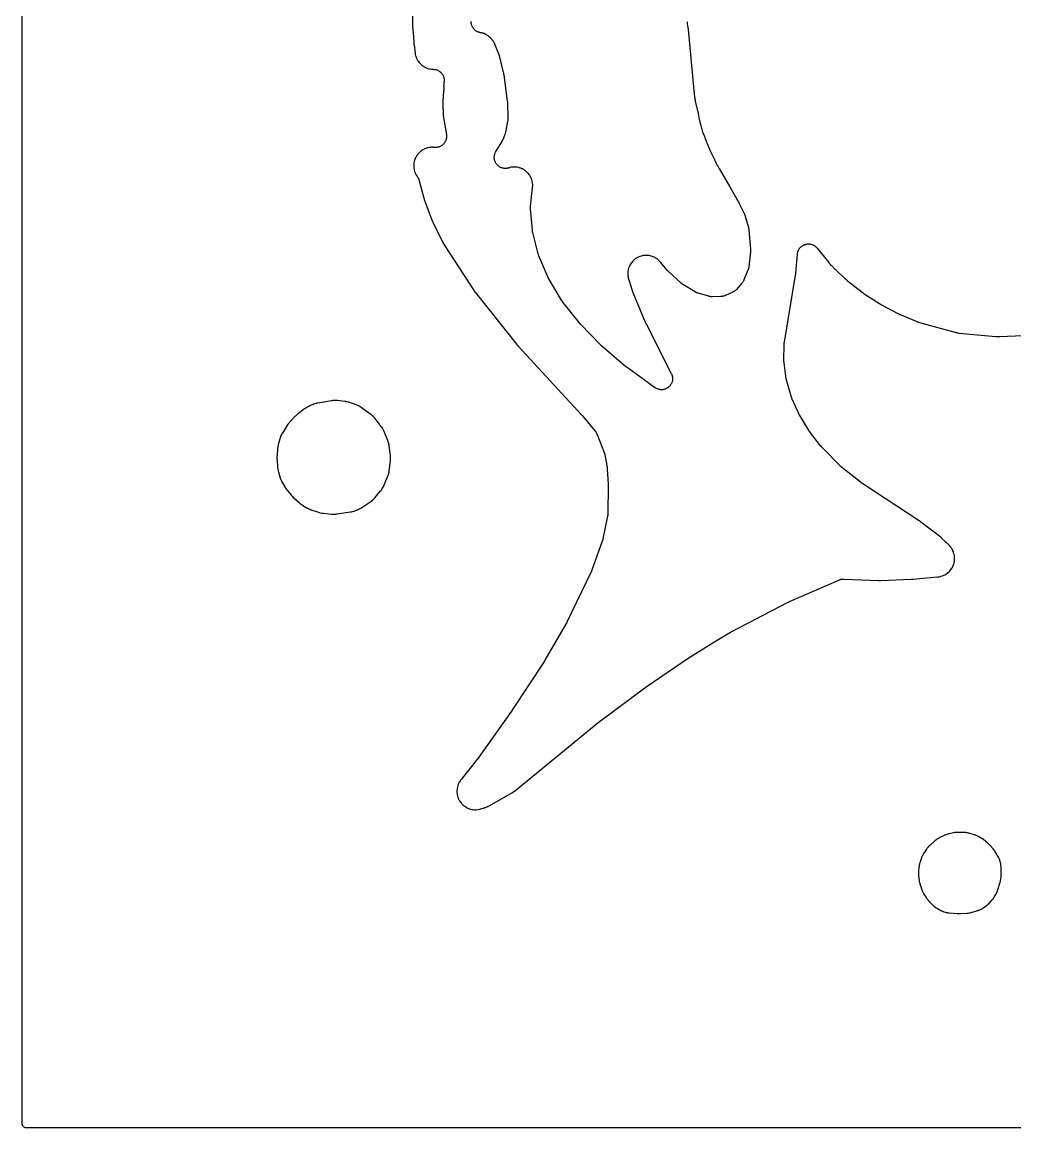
# Model space of a CAD drawing. Header units: millimetres. Extents: x 0 to 300, y 0 to 300.
# Drawn here: x -0.1 to 134.6, y -0.1 to 150 of the extents above; entities that cross this region are included whole.
import ezdxf

# ---------------------------------------------------------------- set-up
doc = ezdxf.new("R2010")
doc.units = ezdxf.units.MM
doc.layers.add('CUT', color=7, linetype='CONTINUOUS')

msp = doc.modelspace()

# ---------------------------------------------------------------- linework, layer by layer
at = {"layer": 'CUT'}
for points in [[(298.5102, -0.0625), (1.4375, -0.0625), (0.5522, -0.0625), (0.4788, -0.0589), (0.4206, -0.0503), (0.3635, -0.036), (0.3082, -0.0162), (0.255, 0.009), (0.2046, 0.0392), (0.1573, 0.0743), (0.1137, 0.1137), (0.0743, 0.1573), (0.0392, 0.2046), (0.009, 0.255), (-0.0162, 0.3082), (-0.036, 0.3635), (-0.0503, 0.4206), (-0.0589, 0.4788), (-0.0625, 0.5522), (-0.0625, 1.4375), (-0.0625, 298.5625)], [(52.8816, 151.1043), (52.9049, 149.32), (52.9052, 149.3063), (52.9084, 149.2168), (52.9091, 149.203), (52.9157, 149.0908), (52.9167, 149.0771), (52.924, 148.9879), (52.9253, 148.9741), (53.0282, 147.9964), (53.0629, 147.2425), (53.0636, 147.2298), (53.0692, 147.1473), (53.0702, 147.1347), (53.0793, 147.0313), (53.0806, 147.0187), (53.0896, 146.9365), (53.0912, 146.9239), (53.234, 145.8382), (53.2361, 145.8234), (53.2512, 145.7276), (53.2537, 145.7129), (53.2641, 145.6555), (53.2702, 145.6263), (53.3139, 145.44), (53.3304, 145.3827), (53.3915, 145.2041), (53.4136, 145.1487), (53.4922, 144.9771), (53.5197, 144.9242), (53.6149, 144.7613), (53.6475, 144.7113), (53.7585, 144.5586), (53.7959, 144.5122), (53.9215, 144.3713), (53.9633, 144.3288), (54.1023, 144.2011), (54.1482, 144.1629), (54.2991, 144.0496), (54.3485, 144.0162), (54.51, 143.9185), (54.5625, 143.8902), (54.7328, 143.809), (54.7879, 143.786), (54.9655, 143.7222), (55.0226, 143.7048), (55.2056, 143.6589), (55.2642, 143.6473), (55.4508, 143.6198), (55.5103, 143.614), (55.7106, 143.6047), (55.7621, 143.601), (55.7829, 143.5995), (55.7857, 143.5994), (55.8751, 143.5907), (55.9341, 143.582), (56.0221, 143.5645), (56.0801, 143.5499), (56.1659, 143.5237), (56.2221, 143.5035), (56.3049, 143.4689), (56.3588, 143.4431), (56.4377, 143.4004), (56.4888, 143.3694), (56.563, 143.3191), (56.6108, 143.2832), (56.6797, 143.2257), (56.7236, 143.1852), (56.7864, 143.1212), (56.8261, 143.0765), (56.8822, 143.0065), (56.9172, 142.9581), (56.9661, 142.8829), (56.9961, 142.8312), (57.0373, 142.7515), (57.062, 142.6971), (57.095, 142.6137), (57.1142, 142.5571), (57.1387, 142.4708), (57.1522, 142.4126), (57.168, 142.3243), (57.1756, 142.2651), (57.1826, 142.1756), (57.1842, 142.1159), (57.1822, 142.0262), (57.1779, 141.9666), (57.167, 141.8776), (57.1596, 141.8348), (57.1583, 141.8272), (57.1504, 141.7777), (57.1475, 141.7573), (57.1466, 141.7506), (57.1237, 141.568), (57.1193, 141.51), (57.1142, 141.3261), (57.1154, 141.2679), (57.1272, 141.0983), (57.1291, 141.0586), (57.1309, 140.9859), (57.1294, 140.9065), (57.1249, 140.8339), (57.1215, 140.7943), (57.1151, 140.7346), (57.1143, 140.7268), (57.1096, 140.677), (57.1088, 140.6687), (57.1044, 140.6138), (57.1041, 140.6108), (56.9974, 139.2823), (56.9961, 139.263), (56.9901, 139.1375), (56.9895, 139.1181), (56.987, 138.9605), (56.987, 138.9412), (56.9891, 138.8155), (56.9897, 138.7962), (57.0553, 137.4508), (57.0564, 137.4334), (57.0652, 137.3205), (57.0668, 137.3031), (57.082, 137.1617), (57.0841, 137.1444), (57.0994, 137.0322), (57.102, 137.015), (57.479, 134.7504), (57.485, 134.7077), (57.4942, 134.6293), (57.5002, 134.5434), (57.5014, 134.486), (57.4991, 134.3999), (57.4949, 134.3427), (57.4843, 134.2572), (57.4746, 134.2007), (57.456, 134.1166), (57.4409, 134.0612), (57.4143, 133.9793), (57.394, 133.9256), (57.3597, 133.8466), (57.3343, 133.7952), (57.2926, 133.7198), (57.2625, 133.671), (57.2137, 133.5999), (57.179, 133.5542), (57.1237, 133.4882), (57.0848, 133.446), (57.0235, 133.3856), (56.9807, 133.3473), (56.9139, 133.293), (56.8677, 133.259), (56.7959, 133.2113), (56.7467, 133.1819), (56.6707, 133.1413), (56.6189, 133.1167), (56.5393, 133.0836), (56.4854, 133.0641), (56.4031, 133.0387), (56.3475, 133.0244), (56.2631, 133.0071), (56.2065, 132.9982), (56.1208, 132.9889), (56.0635, 132.9855), (55.9774, 132.9845), (55.8996, 132.9873), (55.8517, 132.9903), (55.8499, 132.9905), (55.8451, 132.9909), (55.69, 133.0057), (55.6322, 133.0084), (55.4493, 133.0081), (55.3915, 133.0052), (55.2095, 132.9873), (55.1523, 132.9788), (54.9728, 132.9434), (54.9167, 132.9295), (54.7415, 132.8771), (54.6869, 132.8578), (54.5176, 132.7887), (54.4651, 132.7643), (54.3032, 132.6792), (54.2534, 132.6498), (54.1004, 132.5495), (54.0537, 132.5155), (53.9111, 132.401), (53.8678, 132.3626), (53.7369, 132.2348), (53.6975, 132.1925), (53.5795, 132.0527), (53.5444, 132.0068), (53.4404, 131.8563), (53.4099, 131.8072), (53.3209, 131.6474), (53.2952, 131.5955), (53.222, 131.4279), (53.2015, 131.3739), (53.1448, 131.2), (53.1295, 131.1442), (53.0898, 130.9656), (53.08, 130.9086), (53.0577, 130.7271), (53.0534, 130.6694), (53.0486, 130.4866), (53.0499, 130.4287), (53.0628, 130.2463), (53.0697, 130.1888), (53.1001, 130.0085), (53.1125, 129.952), (53.1601, 129.7754), (53.1778, 129.7203), (53.2423, 129.5492), (53.2652, 129.4961), (53.3458, 129.3319), (53.3738, 129.2812), (53.4698, 129.1256), (53.5026, 129.0779), (53.5364, 129.0333), (53.5618, 128.9981), (53.6069, 128.9324), (53.6525, 128.8584), (53.6804, 128.8077), (53.7187, 128.7297), (53.7417, 128.6766), (53.7722, 128.5952), (53.7966, 128.5194), (53.8089, 128.4777), (54.5257, 125.8134), (54.5301, 125.798), (54.5599, 125.6979), (54.5647, 125.6826), (54.6054, 125.5581), (54.6106, 125.5429), (54.6457, 125.4447), (54.6514, 125.4296), (55.5726, 123.0535), (55.5774, 123.0415), (55.6096, 122.9635), (55.6147, 122.9516), (55.6572, 122.8546), (55.6625, 122.8428), (55.6981, 122.7663), (55.7036, 122.7546), (56.9673, 120.1807), (56.9753, 120.165), (57.029, 120.0633), (57.0375, 120.0478), (57.1086, 119.9223), (57.1175, 119.907), (57.1771, 119.8087), (57.1865, 119.7937), (61.1545, 113.6613), (61.1628, 113.6489), (61.2173, 113.5691), (61.2258, 113.557), (61.2967, 113.4585), (61.3055, 113.4466), (61.3639, 113.3696), (61.373, 113.3578), (67.0508, 106.2416), (67.0571, 106.2338), (67.1015, 106.18), (67.1084, 106.1718), (67.1649, 106.1058), (67.1719, 106.0978), (67.2174, 106.0464), (67.225, 106.0381), (75.8468, 96.6788), (75.8499, 96.6754), (75.8572, 96.6674), (75.8603, 96.664), (75.8677, 96.6558), (75.8715, 96.6516), (75.8803, 96.6416), (75.8841, 96.6374), (75.8885, 96.6324), (75.8922, 96.6281), (75.9009, 96.6181), (75.9042, 96.6143), (75.9112, 96.6061), (75.9211, 96.5944), (75.9254, 96.5892), (77.6852, 94.4736), (77.693, 94.464), (77.7034, 94.4511), (77.7333, 94.412), (77.7671, 94.3653), (77.8136, 94.2939), (77.8554, 94.2228), (77.8954, 94.1466), (77.9205, 94.0926), (77.9402, 94.0468), (77.9463, 94.0316), (77.9508, 94.0202), (78.8775, 91.602), (78.8812, 91.5923), (78.8867, 91.5773), (78.8955, 91.5524), (78.9069, 91.5188), (78.9164, 91.4888), (78.9235, 91.4648), (78.9275, 91.4511), (78.929, 91.446), (78.9368, 91.4161), (78.9532, 91.3492), (78.9621, 91.3089), (78.9647, 91.2953), (78.9667, 91.2851), (79.2751, 89.6145), (79.2775, 89.601), (79.2828, 89.5695), (79.285, 89.556), (79.2875, 89.5395), (79.2895, 89.5259), (79.2939, 89.4943), (79.2956, 89.4807), (79.2975, 89.4651), (79.2991, 89.4515), (79.3025, 89.4197), (79.3039, 89.4061), (79.3054, 89.3895), (79.3065, 89.3758), (79.3089, 89.344), (79.3099, 89.3303), (79.4338, 87.2971), (79.4342, 87.2903), (79.435, 87.2743), (79.4354, 87.2674), (79.4361, 87.251), (79.4365, 87.2426), (79.4372, 87.223), (79.4374, 87.2146), (79.4377, 87.2048), (79.4379, 87.1964), (79.4382, 87.1767), (79.4383, 87.1682), (79.4384, 87.1639), (79.4384, 87.1539), (79.4383, 87.1306), (79.4382, 87.1206), (79.3845, 83.3038), (79.3843, 83.2931), (79.3839, 83.2766), (79.3828, 83.2495), (79.3807, 83.2133), (79.3784, 83.1812), (79.376, 83.1556), (79.3745, 83.141), (79.3739, 83.1357), (79.37, 83.1042), (79.3599, 83.0343), (79.3528, 82.9926), (79.3501, 82.9785), (79.3481, 82.9682), (78.7161, 79.8863), (78.7128, 79.8708), (78.7047, 79.8346), (78.7011, 79.8191), (78.6965, 79.8003), (78.6927, 79.7849), (78.6833, 79.749), (78.6791, 79.7336), (78.6742, 79.7161), (78.6698, 79.7008), (78.6592, 79.6653), (78.6545, 79.6501), (78.6486, 79.6316), (78.6437, 79.6165), (78.6318, 79.5814), (78.6266, 79.5664), (77.2143, 75.6186), (77.2103, 75.6076), (77.2008, 75.5819), (77.1966, 75.571), (77.1914, 75.5576), (77.1871, 75.5467), (77.1769, 75.5213), (77.1725, 75.5105), (77.1673, 75.498), (77.1627, 75.4873), (77.1518, 75.4621), (77.1471, 75.4514), (77.1412, 75.4384), (77.1363, 75.4277), (77.1248, 75.4029), (77.1198, 75.3923), (73.8343, 68.5521), (73.8312, 68.5456), (73.8238, 68.5305), (73.8206, 68.524), (73.8129, 68.5086), (73.8089, 68.5007), (73.7994, 68.4823), (73.7953, 68.4744), (73.7906, 68.4654), (73.7864, 68.4575), (73.7766, 68.4393), (73.7723, 68.4314), (73.7702, 68.4275), (73.765, 68.4183), (73.753, 68.397), (73.7477, 68.3878), (70.8475, 63.3994), (70.845, 63.3952), (70.8393, 63.3855), (70.8368, 63.3813), (70.831, 63.3714), (70.8279, 63.3663), (70.8207, 63.3545), (70.8176, 63.3494), (70.8141, 63.3436), (70.8109, 63.3385), (70.8036, 63.3267), (70.8008, 63.3223), (70.7948, 63.3129), (70.7861, 63.2994), (70.7823, 63.2935), (66.38, 56.5668), (66.3729, 56.5561), (66.3656, 56.545), (66.3631, 56.5413), (66.357, 56.5323), (66.3544, 56.5284), (66.3513, 56.524), (66.3487, 56.5201), (66.3425, 56.5111), (66.3402, 56.5078), (66.3351, 56.5005), (66.3278, 56.4902), (66.3246, 56.4857), (61.6413, 49.94), (61.6325, 49.9278), (61.6233, 49.9152), (61.6203, 49.911), (61.6127, 49.9008), (61.6094, 49.8965), (61.6057, 49.8914), (61.6024, 49.8871), (61.5947, 49.8769), (61.5918, 49.8731), (61.5855, 49.8649), (61.5764, 49.8533), (61.5724, 49.8483), (59.4855, 47.2114), (59.4766, 47.1999), (59.4196, 47.1243), (59.411, 47.1126), (59.3779, 47.0663), (59.3615, 47.0421), (59.2603, 46.8851), (59.2312, 46.8347), (59.1469, 46.6709), (59.1228, 46.6178), (59.0548, 46.4466), (59.0359, 46.3914), (58.9848, 46.2144), (58.9714, 46.1577), (58.9378, 45.9766), (58.9299, 45.9189), (58.914, 45.7353), (58.9118, 45.6771), (58.9137, 45.4929), (58.9172, 45.4347), (58.937, 45.2515), (58.946, 45.194), (58.9835, 45.0136), (58.9981, 44.9572), (59.0529, 44.7813), (59.073, 44.7265), (59.1446, 44.5568), (59.1698, 44.5043), (59.2575, 44.3423), (59.2877, 44.2924), (59.3908, 44.1397), (59.4257, 44.093), (59.5431, 43.951), (59.5823, 43.908), (59.7129, 43.778), (59.7562, 43.739), (59.8987, 43.6223), (59.9456, 43.5876), (60.0988, 43.4853), (60.1488, 43.4554), (60.3112, 43.3684), (60.3639, 43.3435), (60.534, 43.2727), (60.5888, 43.2529), (60.765, 43.199), (60.8214, 43.1847), (61.002, 43.1481), (61.0596, 43.1393), (61.2429, 43.1204), (61.3011, 43.1172), (61.4853, 43.1162), (61.5435, 43.1187), (61.727, 43.1355), (61.7847, 43.1436), (61.9681, 43.1787), (61.9966, 43.1848), (62.0519, 43.1982), (62.0661, 43.2018), (62.1576, 43.2263), (62.1716, 43.2302), (62.6242, 43.3632), (62.6406, 43.3683), (62.7466, 43.4028), (62.7629, 43.4083), (62.826, 43.4309), (62.8579, 43.4433), (63.0633, 43.5302), (63.0945, 43.5445), (63.1546, 43.574), (63.1698, 43.5819), (63.2685, 43.634), (63.2835, 43.6422), (66.2211, 45.3036), (66.2322, 45.31), (66.3039, 45.3526), (66.3148, 45.3593), (66.3574, 45.3858), (66.3788, 45.3998), (66.5163, 45.4939), (66.5371, 45.5088), (66.5772, 45.5389), (66.5874, 45.5467), (66.653, 45.598), (66.663, 45.6061), (78.2866, 55.1153), (78.2982, 55.1248), (78.3103, 55.1344), (78.3143, 55.1377), (78.3242, 55.1455), (78.3285, 55.1489), (78.3335, 55.1528), (78.3378, 55.1561), (78.3478, 55.1639), (78.3516, 55.1667), (78.3597, 55.173), (78.3715, 55.1818), (78.3766, 55.1856), (84.5725, 59.7738), (90.2933, 63.6641), (93.7581, 65.8558), (95.9984, 67.2111), (96.0113, 67.2189), (96.0168, 67.2221), (103.861, 71.2864), (103.8665, 71.2892), (103.8792, 71.2957), (103.8847, 71.2985), (103.8978, 71.3051), (103.9046, 71.3084), (103.9204, 71.3162), (103.9271, 71.3194), (103.935, 71.3232), (103.9418, 71.3265), (103.9578, 71.3339), (103.9646, 71.3371), (103.9681, 71.3387), (103.9762, 71.3424), (103.9953, 71.3509), (104.0034, 71.3546), (110.7202, 74.282), (110.7575, 74.2973), (110.8265, 74.3238), (110.9029, 74.3492), (110.9545, 74.3639), (111.033, 74.3824), (111.0857, 74.3924), (111.1654, 74.4038), (111.2189, 74.409), (111.2993, 74.4133), (111.3732, 74.4138), (111.4135, 74.4133), (116.1089, 74.2401), (116.1194, 74.2398), (116.1925, 74.2384), (116.2037, 74.2383), (116.2948, 74.2382), (116.3059, 74.2383), (116.3778, 74.2396), (116.3896, 74.2399), (120.5443, 74.3958), (120.5519, 74.3961), (120.6043, 74.3988), (120.6123, 74.3992), (120.6776, 74.4034), (120.6855, 74.4039), (120.7371, 74.4079), (120.7455, 74.4086), (124.0888, 74.7134), (124.1036, 74.7149), (124.1994, 74.7261), (124.2142, 74.728), (124.2716, 74.7361), (124.3009, 74.741), (124.4878, 74.7769), (124.5455, 74.791), (124.7254, 74.8445), (124.7815, 74.8642), (124.9552, 74.9352), (125.009, 74.9604), (125.1749, 75.0483), (125.226, 75.0786), (125.3824, 75.1824), (125.4302, 75.2177), (125.5756, 75.3365), (125.6196, 75.3763), (125.7526, 75.5088), (125.7925, 75.5528), (125.9117, 75.6979), (125.947, 75.7455), (126.0513, 75.9017), (126.0818, 75.9526), (126.1701, 76.1183), (126.1954, 76.172), (126.2669, 76.3456), (126.2868, 76.4016), (126.3408, 76.5814), (126.355, 76.639), (126.3909, 76.8233), (126.3994, 76.8821), (126.417, 77.069), (126.4196, 77.1283), (126.4186, 77.316), (126.4153, 77.3753), (126.3958, 77.5621), (126.3867, 77.6207), (126.3487, 77.8046), (126.3339, 77.8621), (126.278, 78.0413), (126.2575, 78.0971), (126.1842, 78.2699), (126.1583, 78.3233), (126.0682, 78.488), (126.0372, 78.5387), (125.9313, 78.6937), (125.8954, 78.741), (125.773, 78.8867), (125.7533, 78.909), (125.7139, 78.9515), (125.7036, 78.9623), (125.6363, 79.0314), (125.6258, 79.0419), (124.7018, 79.9438), (124.6887, 79.9563), (124.6021, 80.0358), (124.5886, 80.0479), (124.4769, 80.1444), (124.4631, 80.156), (124.3718, 80.2302), (124.3576, 80.2414), (121.8541, 82.1552), (121.8459, 82.1614), (121.7883, 82.2039), (121.7794, 82.2103), (121.7067, 82.2619), (121.6978, 82.2681), (121.6396, 82.3078), (121.63, 82.3143), (113.9665, 87.3337), (113.9581, 87.3393), (113.9385, 87.3525), (113.9301, 87.3581), (113.9199, 87.3651), (113.9116, 87.3709), (113.8923, 87.3845), (113.8841, 87.3904), (113.8746, 87.3972), (113.8664, 87.4032), (113.8474, 87.4172), (113.8393, 87.4233), (113.8295, 87.4307), (113.8214, 87.4369), (113.8028, 87.4513), (113.7948, 87.4575), (111.3004, 89.4328), (111.2898, 89.4413), (111.2652, 89.4614), (111.2547, 89.4701), (111.242, 89.4808), (111.2317, 89.4897), (111.2077, 89.5105), (111.1974, 89.5196), (111.1858, 89.53), (111.1757, 89.5392), (111.1524, 89.5607), (111.1424, 89.57), (111.1304, 89.5815), (111.1206, 89.591), (111.0979, 89.6132), (111.0882, 89.6228), (108.4306, 92.3098), (108.4214, 92.3191), (108.4003, 92.3411), (108.3913, 92.3506), (108.3804, 92.3623), (108.3716, 92.3719), (108.3511, 92.3945), (108.3424, 92.4043), (108.3324, 92.4155), (108.3239, 92.4254), (108.3041, 92.4486), (108.2956, 92.4586), (108.2854, 92.4709), (108.2772, 92.481), (108.258, 92.5048), (108.2499, 92.515), (106.7426, 94.4423), (106.7342, 94.4533), (106.7146, 94.4791), (106.7063, 94.4902), (106.6963, 94.5039), (106.6882, 94.5151), (106.6695, 94.5415), (106.6616, 94.5529), (106.6525, 94.566), (106.6448, 94.5775), (106.6269, 94.6044), (106.6193, 94.616), (106.6101, 94.6302), (106.6027, 94.642), (106.5856, 94.6694), (106.5784, 94.6813), (105.3574, 96.7162), (105.3505, 96.728), (105.3344, 96.7558), (105.3276, 96.7677), (105.3194, 96.7823), (105.3128, 96.7944), (105.2975, 96.8226), (105.2911, 96.8348), (105.2838, 96.8488), (105.2776, 96.861), (105.2632, 96.8897), (105.2572, 96.9021), (105.2499, 96.9172), (105.244, 96.9296), (105.2305, 96.9587), (105.2249, 96.9712), (104.3592, 98.919), (104.353, 98.9333), (104.3388, 98.9667), (104.3329, 98.9811), (104.3258, 98.9987), (104.3201, 99.0132), (104.307, 99.0471), (104.3016, 99.0617), (104.2955, 99.0785), (104.2903, 99.0932), (104.2785, 99.1275), (104.2735, 99.1423), (104.2676, 99.1603), (104.263, 99.1752), (104.2523, 99.2099), (104.2479, 99.2248), (103.6607, 101.2683), (103.6564, 101.2836), (103.6468, 101.3194), (103.6428, 101.3347), (103.6382, 101.3535), (103.6345, 101.3689), (103.6261, 101.405), (103.6227, 101.4204), (103.6189, 101.4382), (103.6158, 101.4538), (103.6087, 101.4901), (103.6058, 101.5057), (103.6025, 101.5247), (103.5999, 101.5404), (103.5941, 101.5769), (103.5918, 101.5926), (103.29, 103.7519), (103.2891, 103.7588), (103.287, 103.7747), (103.2866, 103.7777), (103.2832, 103.8087), (103.2774, 103.871), (103.2757, 103.8924), (103.2743, 103.9222), (103.2723, 104.0013), (103.2721, 104.0352), (103.2991, 106.2764), (103.2992, 106.2836), (103.2996, 106.3001), (103.2996, 106.3032), (103.301, 106.3349), (103.3047, 106.3988), (103.3063, 106.4207), (103.3096, 106.451), (103.32, 106.5313), (103.3251, 106.5657), (104.852, 115.6489), (104.8541, 115.6618), (104.8663, 115.7459), (104.8681, 115.7589), (104.8812, 115.865), (104.8827, 115.878), (104.8912, 115.9626), (104.8924, 115.9757), (105.0928, 118.4975), (105.0974, 118.5416), (105.1079, 118.6222), (105.1236, 118.7096), (105.1369, 118.7672), (105.1611, 118.8525), (105.18, 118.9085), (105.2126, 118.9911), (105.2369, 119.0449), (105.2774, 119.1239), (105.307, 119.175), (105.355, 119.2496), (105.3895, 119.2977), (105.4447, 119.3671), (105.4837, 119.4115), (105.5454, 119.4753), (105.5886, 119.5156), (105.6563, 119.5729), (105.7033, 119.6088), (105.7764, 119.6592), (105.8266, 119.6903), (105.9043, 119.7332), (105.9573, 119.7592), (106.0389, 119.7942), (106.0942, 119.8149), (106.1788, 119.8417), (106.2359, 119.8568), (106.3227, 119.8752), (106.3811, 119.8846), (106.4693, 119.8944), (106.5283, 119.898), (106.617, 119.899), (106.676, 119.8967), (106.7645, 119.889), (106.823, 119.881), (106.9102, 119.8646), (106.9677, 119.8508), (107.0528, 119.8259), (107.1087, 119.8066), (107.191, 119.7734), (107.2446, 119.7486), (107.3233, 119.7075), (107.3742, 119.6776), (107.4484, 119.6289), (107.4962, 119.5941), (107.5652, 119.5383), (107.5944, 119.5124), (107.6069, 119.4978), (107.6399, 119.4578), (107.6492, 119.4468), (107.7104, 119.376), (107.7199, 119.3652), (107.7577, 119.3236), (107.7608, 119.3203), (109.3368, 117.3687), (109.3488, 117.3543), (109.4278, 117.2624), (109.4402, 117.2485), (109.543, 117.1363), (109.5558, 117.1227), (109.6404, 117.0359), (109.6536, 117.0227), (109.8336, 116.8493), (109.8815, 116.7917), (109.8936, 116.7776), (109.9736, 116.6874), (109.9861, 116.6737), (110.0899, 116.5636), (110.1029, 116.5503), (110.1883, 116.4652), (110.2016, 116.4523), (111.6211, 115.1225), (111.6311, 115.1134), (111.6963, 115.0549), (111.7065, 115.0461), (111.7901, 114.9745), (111.8004, 114.9659), (111.8682, 114.9104), (111.8787, 114.902), (113.8602, 113.355), (113.871, 113.3467), (113.9417, 113.294), (113.9527, 113.2861), (113.9787, 113.2676), (113.9799, 113.2667), (114.0057, 113.2484), (114.0429, 113.2219), (114.0448, 113.2207), (114.0702, 113.2026), (114.0814, 113.1949), (114.1544, 113.1455), (114.1658, 113.138), (116.2522, 111.795), (116.2625, 111.7885), (116.33, 111.747), (116.3405, 111.7407), (116.4264, 111.6902), (116.4369, 111.6842), (116.5061, 111.6454), (116.5168, 111.6395), (118.701, 110.4729), (118.7134, 110.4665), (118.7947, 110.4255), (118.8073, 110.4193), (118.9105, 110.3702), (118.9232, 110.3643), (119.0063, 110.3272), (119.0192, 110.3216), (121.2213, 109.3979), (121.2388, 109.3909), (121.3531, 109.3471), (121.3708, 109.3406), (121.516, 109.2902), (121.5339, 109.2843), (121.6508, 109.2477), (121.6689, 109.2424), (126.4622, 107.908), (126.463, 107.9078), (126.4762, 107.9043), (126.562, 107.8825), (126.5752, 107.8793), (126.6271, 107.8673), (126.6538, 107.8618), (126.8278, 107.83), (126.8547, 107.8257), (126.9075, 107.8186), (126.921, 107.8169), (127.0089, 107.8069), (127.0225, 107.8056), (132.0083, 107.3561), (132.0284, 107.3546), (132.1593, 107.3472), (132.1795, 107.3464), (132.344, 107.3427), (132.3641, 107.3426), (132.3759, 107.3427), (132.3787, 107.3427), (132.3989, 107.3426), (132.5299, 107.3441), (132.5501, 107.3446), (135.7163, 107.4875)], [(90.1244, 150.021), (90.127, 149.9627), (90.1442, 149.7766), (90.1476, 149.7476), (90.1556, 149.6913), (90.1579, 149.6769), (90.1735, 149.5834), (90.176, 149.569), (90.247, 149.1995), (90.249, 149.189), (90.2534, 149.1646), (90.2552, 149.1541), (90.2573, 149.1413), (90.259, 149.1308), (90.2616, 149.1142), (90.2631, 149.1034), (90.2646, 149.0927), (90.2679, 149.0676), (90.2692, 149.0569), (90.2708, 149.0438), (90.272, 149.033), (90.2746, 149.0079), (90.2757, 148.9971), (91.0559, 140.7008), (91.0574, 140.6869), (91.068, 140.5966), (91.0698, 140.5828), (91.0858, 140.4697), (91.0879, 140.4559), (91.0972, 140.3998), (91.1581, 139.7608), (91.1604, 139.741), (91.177, 139.6124), (91.1799, 139.5926), (91.206, 139.4321), (91.2096, 139.4124), (91.2347, 139.2852), (91.2389, 139.2657), (91.6276, 137.5919), (91.779, 136.7919), (91.7821, 136.7765), (91.8038, 136.6763), (91.8073, 136.6609), (91.8379, 136.5359), (91.8418, 136.5207), (91.8688, 136.4218), (91.8731, 136.4066), (92.0035, 135.973), (92.0842, 135.6255), (92.0894, 135.6049), (92.1254, 135.4715), (92.1313, 135.4511), (92.1823, 135.2855), (92.189, 135.2653), (92.2343, 135.1348), (92.2417, 135.1148), (92.3314, 134.8834), (92.3341, 134.8749), (92.371, 134.7644), (92.3769, 134.7475), (92.4273, 134.6102), (92.4338, 134.5934), (92.4772, 134.4853), (92.4841, 134.4687), (92.5563, 134.3035), (93.1175, 132.8561), (93.1225, 132.8437), (93.1558, 132.7634), (93.161, 132.7511), (93.205, 132.6511), (93.2105, 132.639), (93.2473, 132.5602), (93.2531, 132.5481), (93.8514, 131.3377), (93.9997, 130.9983), (94.0068, 130.9825), (94.0547, 130.8809), (94.0623, 130.8654), (94.1261, 130.7397), (94.1341, 130.7244), (94.1878, 130.6258), (94.1962, 130.6107), (94.2935, 130.4436), (94.333, 130.3637), (94.3376, 130.3545), (94.3705, 130.2908), (94.3757, 130.281), (94.4181, 130.2023), (94.4234, 130.1928), (94.458, 130.1312), (94.4638, 130.1212), (95.9181, 127.6513), (97.0782, 125.6574), (97.0828, 125.6494), (97.0933, 125.6308), (97.0978, 125.6228), (97.1033, 125.613), (97.1077, 125.605), (97.1179, 125.5861), (97.1222, 125.5781), (97.1271, 125.5687), (97.1314, 125.5606), (97.1412, 125.5416), (97.1453, 125.5334), (97.1504, 125.5234), (97.1544, 125.5152), (97.1639, 125.4959), (97.1679, 125.4877), (97.9067, 123.9401), (97.9107, 123.9316), (97.9168, 123.9184), (97.9266, 123.8965), (97.9394, 123.8669), (97.9504, 123.8405), (97.9587, 123.8194), (97.9634, 123.8073), (97.9651, 123.8028), (97.9747, 123.7763), (97.995, 123.7172), (98.0064, 123.6815), (98.01, 123.6693), (98.0126, 123.6603), (98.4454, 122.1482), (98.4484, 122.1376), (98.4529, 122.1212), (98.4598, 122.094), (98.4686, 122.0574), (98.4758, 122.0248), (98.481, 121.9988), (98.4839, 121.9839), (98.4849, 121.9783), (98.4902, 121.9459), (98.5008, 121.8736), (98.5061, 121.8301), (98.5075, 121.8154), (98.5085, 121.8045), (98.7299, 119.1743), (98.7308, 119.1635), (98.732, 119.1466), (98.7335, 119.1188), (98.7351, 119.0814), (98.7358, 119.0482), (98.7359, 119.0218), (98.7359, 119.0068), (98.7358, 119.0012), (98.7348, 118.9686), (98.7312, 118.8961), (98.728, 118.8527), (98.7266, 118.838), (98.7255, 118.8272), (98.5009, 116.7836), (98.4997, 116.7733), (98.4977, 116.7573), (98.4941, 116.7309), (98.4887, 116.6955), (98.4834, 116.6642), (98.4826, 116.6598), (98.4706, 116.6053), (98.4519, 116.5316), (98.4314, 116.4623), (98.4149, 116.4141), (98.4004, 116.3743), (98.3953, 116.3615), (98.3915, 116.3519), (97.846, 115.0128), (97.8411, 115.0011), (97.8344, 114.9854), (97.8133, 114.9393), (97.787, 114.8859), (97.7445, 114.809), (97.6997, 114.7368), (97.6493, 114.6638), (97.612, 114.6151), (97.5795, 114.5751), (97.5686, 114.5624), (97.5603, 114.5529), (96.8239, 113.7214), (96.7908, 113.686), (96.7286, 113.6229), (96.657, 113.5578), (96.6071, 113.5171), (96.529, 113.46), (96.475, 113.4249), (96.3912, 113.3765), (96.3122, 113.3364), (96.2684, 113.3157), (95.3232, 112.8985), (95.2832, 112.882), (95.2091, 112.8535), (95.1269, 112.8263), (95.0713, 112.8108), (94.9869, 112.7917), (94.9301, 112.7816), (94.8441, 112.7707), (94.765, 112.7645), (94.7218, 112.7621), (93.5738, 112.7271), (93.5621, 112.7268), (93.5463, 112.7265), (93.4996, 112.7269), (93.4447, 112.7288), (93.364, 112.7353), (93.2862, 112.745), (93.2056, 112.7588), (93.1501, 112.771), (93.104, 112.7823), (93.0891, 112.7864), (93.0778, 112.7896), (91.6277, 113.2085), (91.6183, 113.2112), (91.6037, 113.2156), (91.5798, 113.2232), (91.5478, 113.2338), (91.5196, 113.2437), (91.5156, 113.2451), (91.4668, 113.2647), (91.4012, 113.2934), (91.3399, 113.323), (91.2974, 113.3455), (91.2625, 113.3649), (91.2514, 113.3715), (91.243, 113.3765), (89.5741, 114.3825), (89.5645, 114.3884), (89.5516, 114.3964), (89.514, 114.421), (89.4523, 114.4636), (89.4253, 114.483), (89.3992, 114.5034), (89.3409, 114.5505), (89.3066, 114.5797), (89.2953, 114.5898), (89.287, 114.5973), (87.5559, 116.1854), (87.5439, 116.1966), (87.516, 116.2232), (87.5042, 116.2346), (87.4898, 116.2488), (87.4782, 116.2605), (87.4513, 116.288), (87.4399, 116.2999), (87.427, 116.3137), (87.4158, 116.3258), (87.3899, 116.3543), (87.379, 116.3666), (87.3657, 116.3817), (87.355, 116.3942), (87.3302, 116.4237), (87.3197, 116.4364), (86.562, 117.3697), (86.5525, 117.3811), (86.49, 117.4545), (86.4802, 117.4656), (86.4415, 117.5087), (86.4212, 117.5303), (86.2874, 117.6654), (86.2436, 117.7054), (86.0991, 117.8249), (86.0516, 117.8604), (85.8961, 117.9651), (85.8453, 117.9957), (85.6802, 118.0845), (85.6266, 118.11), (85.4535, 118.1821), (85.3977, 118.2021), (85.2183, 118.2567), (85.1608, 118.2712), (84.9769, 118.3078), (84.9183, 118.3165), (84.7317, 118.3349), (84.6724, 118.3377), (84.4849, 118.3375), (84.4257, 118.3345), (84.2391, 118.3158), (84.1805, 118.307), (83.9967, 118.27), (83.9392, 118.2554), (83.76, 118.2004), (83.7042, 118.1802), (83.5312, 118.1078), (83.4777, 118.0822), (83.3128, 117.9931), (83.2621, 117.9623), (83.1067, 117.8574), (83.0593, 117.8218), (82.9151, 117.7019), (82.8714, 117.6618), (82.7397, 117.5284), (82.7002, 117.4841), (82.5823, 117.3383), (82.5474, 117.2904), (82.4445, 117.1337), (82.4144, 117.0825), (82.3275, 116.9164), (82.3026, 116.8625), (82.2326, 116.6886), (82.2131, 116.6326), (82.1606, 116.4526), (82.1468, 116.395), (82.1122, 116.2107), (82.1042, 116.1519), (82.088, 115.9651), (82.0858, 115.9058), (82.0881, 115.7184), (82.0918, 115.6592), (82.1126, 115.4728), (82.1221, 115.4143), (82.1618, 115.2284), (82.1687, 115.1995), (82.1836, 115.1436), (82.1876, 115.1293), (82.2146, 115.0367), (82.2189, 115.0226), (82.674, 113.5976), (82.678, 113.5854), (82.7051, 113.5065), (82.7094, 113.4944), (82.7455, 113.396), (82.7501, 113.384), (82.7805, 113.3063), (82.7853, 113.2944), (84.4506, 109.2971), (84.4547, 109.2873), (84.4845, 109.2193), (84.4892, 109.2088), (84.5279, 109.1248), (84.5327, 109.1146), (84.5645, 109.0488), (84.5698, 109.038), (87.991, 102.3076), (88.0104, 102.2672), (88.0439, 102.1922), (88.0763, 102.1087), (88.0952, 102.052), (88.1191, 101.9657), (88.1322, 101.9075), (88.1475, 101.8191), (88.1548, 101.7599), (88.1612, 101.6705), (88.1625, 101.6109), (88.16, 101.5213), (88.1553, 101.4618), (88.1439, 101.3729), (88.1334, 101.3141), (88.1132, 101.2268), (88.0969, 101.1694), (88.0681, 101.0845), (88.0462, 101.0291), (88.0091, 100.9475), (87.9817, 100.8944), (87.9367, 100.8169), (87.9042, 100.7669), (87.8517, 100.6942), (87.8144, 100.6477), (87.7549, 100.5806), (87.7132, 100.538), (87.6473, 100.4772), (87.6015, 100.439), (87.53, 100.385), (87.4806, 100.3515), (87.404, 100.3049), (87.3515, 100.2765), (87.2707, 100.2378), (87.2157, 100.2147), (87.1314, 100.1842), (87.0743, 100.1667), (86.9874, 100.1448), (86.9289, 100.1331), (86.8403, 100.1199), (86.7809, 100.114), (86.6914, 100.1097), (86.6317, 100.1098), (86.5422, 100.1144), (86.4828, 100.1205), (86.3942, 100.134), (86.3358, 100.1459), (86.2489, 100.1681), (86.1919, 100.1858), (86.1078, 100.2166), (86.0528, 100.2398), (85.9721, 100.2788), (85.9011, 100.3176), (85.8565, 100.3436), (85.8499, 100.3478), (85.8441, 100.3514), (85.8301, 100.3602), (85.823, 100.3648), (85.8065, 100.3755), (85.7994, 100.3801), (85.7913, 100.3855), (85.7842, 100.3902), (85.7678, 100.4013), (85.7608, 100.406), (85.7573, 100.4085), (85.749, 100.4142), (85.7299, 100.4277), (85.7218, 100.4335), (81.9938, 103.1226), (81.9864, 103.128), (81.9691, 103.1408), (81.9617, 103.1463), (81.9529, 103.1529), (81.9456, 103.1585), (81.9287, 103.1714), (81.9215, 103.1771), (81.9132, 103.1836), (81.906, 103.1893), (81.8894, 103.2026), (81.8823, 103.2084), (81.8736, 103.2155), (81.8666, 103.2213), (81.8502, 103.235), (81.8432, 103.2409), (78.5764, 106.028), (78.5685, 106.0349), (78.5501, 106.0509), (78.5423, 106.0578), (78.5327, 106.0663), (78.525, 106.0733), (78.507, 106.0898), (78.4993, 106.0969), (78.4906, 106.1051), (78.483, 106.1123), (78.4654, 106.1292), (78.4579, 106.1365), (78.4488, 106.1454), (78.4414, 106.1528), (78.4242, 106.17), (78.4168, 106.1775), (75.6799, 108.9911), (75.6719, 108.9995), (75.6533, 109.0191), (75.6453, 109.0276), (75.6357, 109.038), (75.6279, 109.0465), (75.6098, 109.0666), (75.6021, 109.0753), (75.5933, 109.0853), (75.5857, 109.0941), (75.5682, 109.1147), (75.5607, 109.1235), (75.5516, 109.1344), (75.5443, 109.1434), (75.5272, 109.1644), (75.52, 109.1734), (73.2909, 111.9956), (73.282, 112.0071), (73.2613, 112.0342), (73.2526, 112.0458), (73.242, 112.0601), (73.2334, 112.0719), (73.2137, 112.0996), (73.2053, 112.1115), (73.1958, 112.1253), (73.1877, 112.1373), (73.1688, 112.1656), (73.1608, 112.1778), (73.1512, 112.1928), (73.1434, 112.2051), (73.1255, 112.234), (73.1179, 112.2464), (71.3806, 115.1515), (71.3727, 115.1648), (71.3547, 115.1961), (71.3471, 115.2096), (71.338, 115.2261), (71.3306, 115.2397), (71.3137, 115.2716), (71.3066, 115.2854), (71.2986, 115.3012), (71.2917, 115.315), (71.2759, 115.3475), (71.2692, 115.3615), (71.2613, 115.3786), (71.2549, 115.3926), (71.2402, 115.4256), (71.234, 115.4398), (70.0211, 118.2973), (70.0184, 118.3037), (70.0121, 118.3187), (70.011, 118.3214), (69.9996, 118.3507), (69.9776, 118.4098), (69.9704, 118.4302), (69.9613, 118.4588), (69.9387, 118.5352), (69.9297, 118.5682), (69.1921, 121.4635), (69.1899, 121.4724), (69.1865, 121.4862), (69.1812, 121.509), (69.1747, 121.5392), (69.1692, 121.5663), (69.1652, 121.588), (69.163, 121.6004), (69.1622, 121.605), (69.1581, 121.632), (69.1497, 121.692), (69.1454, 121.728), (69.1442, 121.7403), (69.1434, 121.7493), (68.8879, 124.6473), (68.887, 124.6585), (68.8859, 124.6736), (68.8836, 124.7184), (68.8817, 124.7932), (68.8815, 124.8263), (68.8825, 124.8594), (68.8862, 124.9342), (68.8895, 124.979), (68.891, 124.994), (68.8922, 125.0052), (69.1711, 127.4936), (69.1726, 127.5084), (69.1809, 127.6047), (69.182, 127.6195), (69.1856, 127.6775), (69.1868, 127.7072), (69.1891, 127.8978), (69.1869, 127.9572), (69.1707, 128.1445), (69.1626, 128.2034), (69.1278, 128.3881), (69.114, 128.4459), (69.0611, 128.6263), (69.0416, 128.6825), (68.9712, 128.8568), (68.9462, 128.9107), (68.8588, 129.0772), (68.8286, 129.1284), (68.7252, 129.2854), (68.6901, 129.3334), (68.5717, 129.4794), (68.532, 129.5236), (68.3997, 129.6572), (68.3558, 129.6973), (68.2109, 129.8171), (68.1633, 129.8527), (68.0073, 129.9575), (67.9563, 129.9882), (67.7907, 130.0771), (67.737, 130.1026), (67.5634, 130.1747), (67.5074, 130.1948), (67.3275, 130.2493), (67.2698, 130.2637), (67.0854, 130.3002), (67.0266, 130.3088), (66.8395, 130.3269), (66.7801, 130.3296), (66.5921, 130.3291), (66.5327, 130.3259), (66.3457, 130.3068), (66.2869, 130.2978), (66.1028, 130.2602), (66.0452, 130.2454), (65.9395, 130.2127), (65.8976, 130.2008), (65.8203, 130.1809), (65.735, 130.1633), (65.6777, 130.1543), (65.5912, 130.145), (65.5333, 130.1416), (65.4462, 130.1408), (65.3883, 130.143), (65.3015, 130.1505), (65.244, 130.1584), (65.1584, 130.1743), (65.102, 130.1876), (65.0183, 130.2117), (64.9634, 130.2304), (64.8825, 130.2625), (64.8297, 130.2864), (64.7522, 130.3262), (64.7019, 130.3551), (64.6287, 130.4022), (64.5814, 130.4358), (64.5131, 130.4898), (64.4693, 130.5278), (64.4065, 130.5881), (64.3666, 130.6302), (64.3099, 130.6963), (64.2743, 130.7421), (64.2242, 130.8133), (64.1932, 130.8623), (64.1502, 130.9381), (64.1241, 130.9898), (64.0887, 131.0694), (64.0677, 131.1234), (64.0401, 131.206), (64.0244, 131.2619), (64.005, 131.3467), (63.9948, 131.4038), (63.9836, 131.4902), (63.979, 131.548), (63.9762, 131.635), (63.9772, 131.693), (63.9828, 131.7799), (63.9894, 131.8375), (64.0034, 131.9235), (64.0155, 131.9802), (64.0378, 132.0643), (64.0554, 132.1196), (64.0857, 132.2013), (64.1085, 132.2546), (64.1465, 132.3329), (64.1848, 132.4029), (64.2067, 132.4406), (64.584, 133.0571), (64.6646, 133.1889), (64.7012, 133.2486), (64.9518, 133.6582), (64.9574, 133.6675), (64.9956, 133.7325), (65.0012, 133.7422), (65.0254, 133.7853), (65.0367, 133.8063), (65.1043, 133.9385), (65.1143, 133.9591), (65.1311, 133.9951), (65.1355, 134.0049), (65.1657, 134.0732), (65.1705, 134.0842), (65.4175, 134.6742), (65.4237, 134.6896), (65.4622, 134.7892), (65.4679, 134.8046), (65.4894, 134.8651), (65.4996, 134.8964), (65.56, 135.1013), (65.5684, 135.1331), (65.5832, 135.1956), (65.5867, 135.2116), (65.6084, 135.3163), (65.6116, 135.3324), (65.8259, 136.5305), (65.8284, 136.5456), (65.8434, 136.6436), (65.8455, 136.6587), (65.853, 136.7178), (65.8561, 136.7481), (65.871, 136.9458), (65.8725, 136.9763), (65.874, 137.0358), (65.8741, 137.0511), (65.874, 137.1502), (65.8738, 137.1655), (65.8288, 138.8701), (65.8281, 138.8869), (65.8222, 138.9964), (65.821, 139.0132), (65.8097, 139.1503), (65.808, 139.1671), (65.7959, 139.276), (65.7938, 139.2927), (65.2987, 142.8362), (65.2966, 142.8501), (65.2818, 142.9405), (65.2793, 142.9544), (65.2581, 143.0674), (65.2553, 143.0812), (65.2363, 143.1707), (65.2332, 143.1845), (64.7889, 145.0586), (64.7838, 145.0789), (64.7478, 145.21), (64.7419, 145.2301), (64.6911, 145.3929), (64.6845, 145.4128), (64.6395, 145.5411), (64.6322, 145.5607), (64.1575, 146.7764), (64.1526, 146.7887), (64.1195, 146.8682), (64.1143, 146.8804), (64.0933, 146.9277), (64.0821, 146.9517), (64.0056, 147.1059), (63.9933, 147.1294), (63.9682, 147.1747), (63.9617, 147.1862), (63.9184, 147.2606), (63.9116, 147.272), (63.8615, 147.3539), (63.8538, 147.3662), (63.8028, 147.4452), (63.7948, 147.4573), (63.763, 147.504), (63.7462, 147.5276), (63.6346, 147.6757), (63.5976, 147.7202), (63.474, 147.8551), (63.4329, 147.8958), (63.2968, 148.0181), (63.252, 148.0547), (63.1048, 148.1634), (63.0566, 148.1955), (62.8997, 148.2894), (62.8487, 148.3167), (62.6834, 148.3951), (62.6299, 148.4174), (62.4579, 148.4795), (62.4026, 148.4965), (62.2253, 148.5418), (62.1686, 148.5534), (62.1371, 148.5583), (62.0929, 148.5662), (62.0123, 148.5829), (61.9253, 148.6054), (61.8682, 148.6233), (61.7838, 148.6544), (61.7288, 148.6779), (61.648, 148.7172), (61.5956, 148.7461), (61.5191, 148.7933), (61.4698, 148.8273), (61.3985, 148.8819), (61.3528, 148.9206), (61.2872, 148.982), (61.2457, 149.0251), (61.1866, 149.0928), (61.1495, 149.1398), (61.0974, 149.213), (61.0653, 149.2635), (61.0208, 149.3415), (60.9938, 149.395), (60.9573, 149.4771), (60.9358, 149.5329), (60.9076, 149.6183), (60.8918, 149.676), (60.8723, 149.7637), (60.8623, 149.8227), (60.8517, 149.912), (60.8476, 149.9717), (60.846, 150.0615)]]:
    msp.add_lwpolyline(points, dxfattribs=at)
for points in [[(34.9309, 88.1385), (34.9393, 88.1142), (34.9966, 87.9599), (35.0165, 87.9126), (35.0868, 87.7638), (35.0982, 87.7408), (35.1215, 87.6964), (35.1276, 87.6851), (35.168, 87.6121), (35.1743, 87.6009), (35.5748, 86.9121), (35.5811, 86.9014), (35.6233, 86.8322), (35.6299, 86.8216), (35.6562, 86.7805), (35.6701, 86.7597), (35.7629, 86.6268), (35.7776, 86.6066), (35.8072, 86.5679), (35.8148, 86.558), (35.8653, 86.4945), (35.8732, 86.4849), (36.4864, 85.7463), (36.4936, 85.7379), (36.544, 85.6793), (36.5516, 85.6707), (36.5855, 85.6329), (36.6021, 85.6151), (36.7082, 85.5059), (36.7249, 85.4894), (36.7545, 85.4613), (36.7625, 85.4538), (36.8189, 85.4021), (36.8281, 85.3939), (37.5612, 84.7493), (37.5714, 84.7404), (37.6385, 84.6841), (37.6489, 84.6755), (37.69, 84.6426), (37.7114, 84.6262), (37.8528, 84.5228), (37.8749, 84.5074), (37.9188, 84.4782), (37.9301, 84.4709), (38.0042, 84.424), (38.0157, 84.417), (38.6114, 84.0588), (38.6263, 84.0501), (38.7237, 83.9952), (38.7389, 83.987), (38.7983, 83.9558), (38.8292, 83.9406), (39.0327, 83.8481), (39.0645, 83.8348), (39.1271, 83.8105), (39.1432, 83.8046), (39.2487, 83.7672), (39.265, 83.7617), (40.133, 83.4818), (40.1487, 83.477), (40.251, 83.4471), (40.2668, 83.4427), (40.3287, 83.4264), (40.3607, 83.419), (40.5694, 83.3761), (40.6017, 83.3704), (40.665, 83.361), (40.6813, 83.3588), (40.7871, 83.346), (40.8034, 83.3442), (41.8731, 83.2443), (41.8905, 83.2429), (42.0041, 83.2357), (42.0216, 83.2348), (42.0899, 83.2324), (42.125, 83.2322), (42.3524, 83.2376), (42.3874, 83.2395), (42.4555, 83.2451), (42.4729, 83.2468), (42.5861, 83.2594), (42.6034, 83.2616), (44.4878, 83.528), (44.505, 83.5307), (44.6169, 83.5499), (44.634, 83.5531), (44.7008, 83.5665), (44.7348, 83.5744), (44.9541, 83.632), (44.9876, 83.6419), (45.0523, 83.663), (45.0688, 83.6686), (45.1756, 83.7069), (45.192, 83.713), (45.3099, 83.7592), (45.3239, 83.7649), (45.4145, 83.803), (45.4283, 83.8091), (45.4822, 83.8333), (45.5094, 83.8465), (45.6842, 83.9362), (45.7108, 83.9506), (45.7619, 83.9802), (45.7749, 83.9879), (45.8587, 84.0393), (45.8715, 84.0474), (47.1203, 84.8565), (47.1331, 84.8651), (47.2154, 84.9215), (47.228, 84.9303), (47.2766, 84.9654), (47.301, 84.9841), (47.4544, 85.1074), (47.5002, 85.1483), (47.6402, 85.2867), (47.6615, 85.3088), (47.7019, 85.3531), (47.7121, 85.3646), (47.7775, 85.44), (47.7874, 85.4518), (48.6057, 86.446), (48.6151, 86.4576), (48.675, 86.5342), (48.6841, 86.5461), (48.7189, 86.593), (48.7361, 86.6175), (48.8426, 86.7769), (48.8733, 86.8282), (48.9634, 86.9974), (48.9768, 87.0242), (49.0016, 87.077), (49.0078, 87.0906), (49.047, 87.1796), (49.0528, 87.1934), (49.5411, 88.3829), (49.546, 88.3952), (49.5768, 88.4754), (49.5814, 88.4877), (49.5989, 88.5363), (49.6073, 88.5614), (49.6576, 88.7231), (49.671, 88.7742), (49.7069, 88.9397), (49.7119, 88.9657), (49.7206, 89.0165), (49.7227, 89.0296), (49.7353, 89.1145), (49.7371, 89.1276), (49.9009, 90.4285), (49.9023, 90.4412), (49.9109, 90.5239), (49.9121, 90.5367), (49.9163, 90.5865), (49.9178, 90.6121), (49.9244, 90.776), (49.9242, 90.8272), (49.9168, 90.9912), (49.9151, 91.0167), (49.9107, 91.0665), (49.9094, 91.0793), (49.9003, 91.162), (49.8988, 91.1747), (49.7249, 92.4969), (49.7231, 92.5094), (49.7106, 92.5911), (49.7085, 92.6037), (49.7, 92.6526), (49.6951, 92.6775), (49.6602, 92.8367), (49.6473, 92.8859), (49.5991, 93.0415), (49.591, 93.0656), (49.5743, 93.1124), (49.5699, 93.1243), (49.5405, 93.2016), (49.5359, 93.2134), (49.0354, 94.4486), (49.0301, 94.4613), (48.9946, 94.5434), (48.989, 94.556), (48.9665, 94.6048), (48.9544, 94.6296), (48.8735, 94.7863), (48.846, 94.834), (48.751, 94.9827), (48.7357, 95.0055), (48.7047, 95.0495), (48.6966, 95.0606), (48.6434, 95.1325), (48.6351, 95.1435), (47.8255, 96.186), (47.8167, 96.1971), (47.7587, 96.2682), (47.7497, 96.2791), (47.7138, 96.321), (47.6949, 96.342), (47.571, 96.474), (47.5304, 96.5132), (47.3945, 96.6329), (47.3729, 96.6511), (47.3299, 96.6856), (47.3187, 96.6943), (47.2457, 96.7499), (47.2344, 96.7584), (45.9707, 97.6759), (45.9589, 97.6843), (45.8814, 97.7377), (45.8694, 97.7458), (45.8221, 97.7768), (45.7975, 97.792), (45.6376, 97.8861), (45.5864, 97.913), (45.4181, 97.9912), (45.3916, 98.0027), (45.3392, 98.024), (45.3258, 98.0293), (45.2378, 98.0627), (45.2242, 98.0677), (44.3981, 98.3585), (44.3818, 98.364), (44.275, 98.3982), (44.2585, 98.4032), (44.1939, 98.4219), (44.1605, 98.4305), (43.942, 98.4801), (43.9081, 98.4868), (43.8418, 98.4979), (43.8247, 98.5005), (43.7137, 98.5159), (43.6966, 98.518), (42.6833, 98.6284), (42.6697, 98.6297), (42.5818, 98.6372), (42.5682, 98.6383), (42.5153, 98.6416), (42.4881, 98.6427), (42.314, 98.6458), (42.2597, 98.6443), (42.086, 98.6317), (42.059, 98.6291), (42.0063, 98.6229), (41.9928, 98.6211), (41.9054, 98.6088), (41.8919, 98.6067), (40.0657, 98.3059), (40.0513, 98.3034), (39.9579, 98.2857), (39.9436, 98.2828), (39.8878, 98.2708), (39.8593, 98.2639), (39.6783, 98.2156), (39.6226, 98.1978), (39.4471, 98.1321), (39.4199, 98.1212), (39.3675, 98.0986), (39.3541, 98.0926), (39.2678, 98.0529), (39.2546, 98.0466), (38.6131, 97.7322), (38.5991, 97.7251), (38.5085, 97.6778), (38.4947, 97.6703), (38.4411, 97.6405), (38.4141, 97.6245), (38.2411, 97.5159), (38.2149, 97.4985), (38.1647, 97.4632), (38.152, 97.454), (38.07, 97.3931), (38.0575, 97.3835), (37.3653, 96.8404), (37.3496, 96.8277), (37.2495, 96.7436), (37.2343, 96.7304), (37.1123, 96.6207), (37.0976, 96.607), (37.0033, 96.5163), (36.9891, 96.5021), (36.3333, 95.8277), (36.3228, 95.8166), (36.2554, 95.7436), (36.2452, 95.7323), (36.2058, 95.6874), (36.1862, 95.6639), (36.063, 95.5082), (36.0446, 95.4837), (36.01, 95.4351), (36.0013, 95.4225), (35.9458, 95.3401), (35.9374, 95.3274), (35.2376, 94.2295), (35.2299, 94.2171), (35.1808, 94.1357), (35.1734, 94.1231), (35.1451, 94.0735), (35.1312, 94.0478), (35.0463, 93.8807), (35.0224, 93.8273), (34.9542, 93.6527), (34.9442, 93.6252), (34.9261, 93.5711), (34.9216, 93.5572), (34.8936, 93.4663), (34.8894, 93.4523), (34.7034, 92.793), (34.6996, 92.7789), (34.6762, 92.6876), (34.6728, 92.6735), (34.6601, 92.6183), (34.6542, 92.5899), (34.6208, 92.4045), (34.6164, 92.3758), (34.609, 92.3196), (34.6073, 92.3052), (34.5974, 92.2115), (34.596, 92.197), (34.5096, 91.1398), (34.5087, 91.1277), (34.5039, 91.049), (34.5032, 91.0369), (34.5013, 90.9896), (34.5008, 90.9653), (34.5007, 90.8078), (34.5011, 90.7835), (34.503, 90.7362), (34.5036, 90.7241), (34.5083, 90.6454), (34.5092, 90.6333), (34.5969, 89.5406), (34.5982, 89.5264), (34.6078, 89.4345), (34.6094, 89.4203), (34.6165, 89.3652), (34.6208, 89.3371), (34.653, 89.155), (34.6586, 89.1271), (34.6708, 89.0729), (34.6741, 89.0591), (34.6967, 88.9694), (34.7003, 88.9556), (34.8842, 88.2907), (34.8877, 88.2784), (34.9117, 88.1985), (34.9155, 88.1862)], [(122.0588, 32.0588), (122.0712, 32.0316), (122.1563, 31.857), (122.17, 31.8305), (122.1982, 31.7793), (122.2055, 31.7663), (122.2545, 31.6824), (122.2621, 31.6696), (122.5614, 31.1847), (122.5712, 31.1693), (122.6362, 31.0708), (122.6464, 31.0557), (122.6872, 30.9978), (122.709, 30.9687), (122.8563, 30.7843), (122.8799, 30.7566), (122.9273, 30.7041), (122.9397, 30.6908), (123.0215, 30.6056), (123.0343, 30.5927), (123.4594, 30.1757), (123.4694, 30.1661), (123.5352, 30.1046), (123.5454, 30.0952), (123.5858, 30.0591), (123.6069, 30.0411), (123.7447, 29.929), (123.7893, 29.896), (123.9368, 29.797), (123.9602, 29.7821), (124.0065, 29.7541), (124.0185, 29.747), (124.0966, 29.7022), (124.1087, 29.6954), (124.5562, 29.4519), (124.57, 29.4446), (124.6602, 29.3985), (124.6742, 29.3915), (124.7292, 29.3652), (124.7576, 29.3525), (124.9422, 29.2757), (125.0009, 29.2548), (125.1898, 29.1983), (125.2505, 29.1836), (125.4469, 29.1466), (125.4777, 29.1416), (125.538, 29.1334), (125.5535, 29.1315), (125.6543, 29.1206), (125.6698, 29.1191), (126.7591, 29.0292), (126.7797, 29.0278), (126.9137, 29.0214), (126.9343, 29.0208), (127.1026, 29.0185), (127.1232, 29.0186), (127.2573, 29.0214), (127.2779, 29.0221), (128.0623, 29.0655), (128.0642, 29.0656), (128.0769, 29.0665), (128.1592, 29.0728), (128.1719, 29.0739), (128.2213, 29.0787), (128.2465, 29.0817), (128.4079, 29.1045), (128.4578, 29.1137), (128.6167, 29.15), (128.6413, 29.1562), (128.6892, 29.1693), (128.7014, 29.1727), (128.7806, 29.1962), (128.7928, 29.2), (129.605, 29.4596), (129.6207, 29.4649), (129.7222, 29.5005), (129.7378, 29.5062), (129.7981, 29.5292), (129.8287, 29.5418), (130.0225, 29.6283), (130.0813, 29.6586), (130.0875, 29.6622), (130.0905, 29.6637), (130.2286, 29.7449), (130.2644, 29.7659), (130.2658, 29.7668), (130.2733, 29.7712), (130.3013, 29.7887), (130.3551, 29.8245), (130.3688, 29.8338), (130.4567, 29.8958), (130.4701, 29.9055), (130.8047, 30.1555), (130.8145, 30.163), (130.8776, 30.2122), (130.8872, 30.2199), (130.9245, 30.2502), (130.9433, 30.2661), (131.0616, 30.3707), (131.0971, 30.4047), (131.2064, 30.5186), (131.2231, 30.5367), (131.255, 30.5728), (131.263, 30.5821), (131.3148, 30.6431), (131.3227, 30.6526), (131.5249, 30.9012), (131.5379, 30.9177), (131.6199, 31.026), (131.6322, 31.0429), (131.7303, 31.1823), (131.742, 31.1996), (131.8163, 31.3134), (131.8274, 31.3311), (132.0048, 31.6247), (132.0111, 31.6354), (132.0514, 31.7052), (132.0575, 31.7161), (132.0808, 31.7586), (132.0923, 31.7806), (132.163, 31.9231), (132.1833, 31.9684), (132.242, 32.1163), (132.2507, 32.1395), (132.2667, 32.1853), (132.2707, 32.197), (132.2957, 32.2737), (132.2995, 32.2855), (132.6085, 33.3014), (132.6126, 33.3157), (132.6384, 33.4087), (132.6422, 33.423), (132.6563, 33.4793), (132.6628, 33.5083), (132.6999, 33.6949), (132.7086, 33.7537), (132.7271, 33.9431), (132.7293, 33.9727), (132.732, 34.0306), (132.7326, 34.0454), (132.7348, 34.1419), (132.7349, 34.1568), (132.7331, 35.2237), (132.7329, 35.2376), (132.7307, 35.3282), (132.7302, 35.3421), (132.7275, 35.3965), (132.7256, 35.4243), (132.7087, 35.6022), (132.7008, 35.6573), (132.6675, 35.8329), (132.6617, 35.8601), (132.6491, 35.9131), (132.6457, 35.9266), (132.6226, 36.0142), (132.6189, 36.0277), (132.6019, 36.0867), (132.5983, 36.0987), (132.5742, 36.1763), (132.5704, 36.1882), (132.5549, 36.2345), (132.5465, 36.258), (132.4895, 36.4078), (132.4698, 36.4537), (132.4005, 36.5981), (132.3892, 36.6205), (132.3663, 36.6636), (132.3603, 36.6745), (132.3207, 36.7454), (132.3145, 36.7563), (131.9271, 37.4168), (131.9176, 37.4324), (131.8547, 37.5326), (131.8447, 37.5479), (131.8052, 37.6069), (131.784, 37.6365), (131.6405, 37.8245), (131.6175, 37.8528), (131.5711, 37.9065), (131.5589, 37.9201), (131.4789, 38.0073), (131.4663, 38.0205), (130.8957, 38.6051), (130.8868, 38.6141), (130.8283, 38.6715), (130.8193, 38.6802), (130.7834, 38.714), (130.7647, 38.7309), (130.6424, 38.8367), (130.603, 38.8681), (130.4723, 38.9632), (130.4516, 38.9776), (130.4106, 39.0049), (130.4, 39.0118), (130.3309, 39.0558), (130.3201, 39.0624), (129.7785, 39.391), (129.763, 39.4001), (129.661, 39.4578), (129.6452, 39.4665), (129.583, 39.4993), (129.5507, 39.5151), (129.3374, 39.6117), (129.3041, 39.6255), (129.2384, 39.6506), (129.2215, 39.6568), (129.1108, 39.6953), (129.0937, 39.701), (128.5014, 39.8874), (128.4884, 39.8913), (128.4039, 39.9158), (128.3909, 39.9195), (128.3398, 39.9331), (128.3134, 39.9394), (128.1439, 39.9764), (128.0905, 39.9855), (127.9183, 40.007), (127.8914, 40.0098), (127.8387, 40.014), (127.8251, 40.0149), (127.7373, 40.0199), (127.7238, 40.0205), (127.0449, 40.0437), (127.0266, 40.044), (126.9074, 40.0444), (126.8891, 40.0442), (126.8176, 40.0423), (126.781, 40.0402), (126.5438, 40.0192), (126.5074, 40.0149), (126.4367, 40.0043), (126.4186, 40.0013), (126.3014, 39.9799), (126.2834, 39.9764), (125.6907, 39.8498), (125.6734, 39.8459), (125.5615, 39.8185), (125.5443, 39.814), (125.4777, 39.7956), (125.4438, 39.7852), (125.2258, 39.7108), (125.1926, 39.6984), (125.1286, 39.6723), (125.1123, 39.6653), (125.007, 39.6186), (124.9909, 39.6112), (124.3914, 39.324), (124.3788, 39.3178), (124.2972, 39.2763), (124.2847, 39.2698), (124.2362, 39.2437), (124.2118, 39.2298), (124.057, 39.1368), (124.0101, 39.1056), (123.8647, 38.9986), (123.8424, 38.9814), (123.7997, 38.9467), (123.7889, 38.9377), (123.7192, 38.8784), (123.7086, 38.8691), (123.0861, 38.3137), (123.0767, 38.3052), (123.0168, 38.2494), (123.0076, 38.2407), (122.9723, 38.2064), (122.9546, 38.1885), (122.8434, 38.0711), (122.8103, 38.0331), (122.7094, 37.9068), (122.6941, 37.8868), (122.665, 37.8471), (122.6576, 37.8368), (122.6106, 37.7697), (122.6035, 37.7593), (122.2685, 37.2592), (122.2617, 37.2487), (122.2179, 37.1803), (122.2113, 37.1698), (122.1858, 37.1281), (122.1733, 37.1065), (122.0955, 36.9665), (122.0731, 36.9219), (122.0073, 36.7759), (121.9975, 36.7529), (121.9793, 36.7076), (121.9748, 36.6959), (121.9461, 36.62), (121.9418, 36.6083), (121.7396, 36.0372), (121.7338, 36.0201), (121.698, 35.9085), (121.6928, 35.8913), (121.6733, 35.8237), (121.6644, 35.7887), (121.6133, 35.5602), (121.6064, 35.5248), (121.5952, 35.4553), (121.5926, 35.4375), (121.5775, 35.3213), (121.5754, 35.3034), (121.5229, 34.7798), (121.5215, 34.763), (121.5137, 34.654), (121.5127, 34.6372), (121.5098, 34.5717), (121.5093, 34.538), (121.512, 34.3196), (121.5133, 34.286), (121.5178, 34.2205), (121.5192, 34.2038), (121.5297, 34.095), (121.5316, 34.0783), (121.6019, 33.516), (121.6043, 33.499), (121.6213, 33.3886), (121.6241, 33.3717), (121.6363, 33.3058), (121.6434, 33.2722), (121.6963, 33.0553), (121.7054, 33.0222), (121.7249, 32.9581), (121.7302, 32.9417), (121.7658, 32.8359), (121.7715, 32.8197), (121.989, 32.2305), (121.9943, 32.2165), (122.0302, 32.1263), (122.0359, 32.1125)]]:
    msp.add_lwpolyline(points, close=True, dxfattribs=at)

doc.saveas('drawing.dxf')
